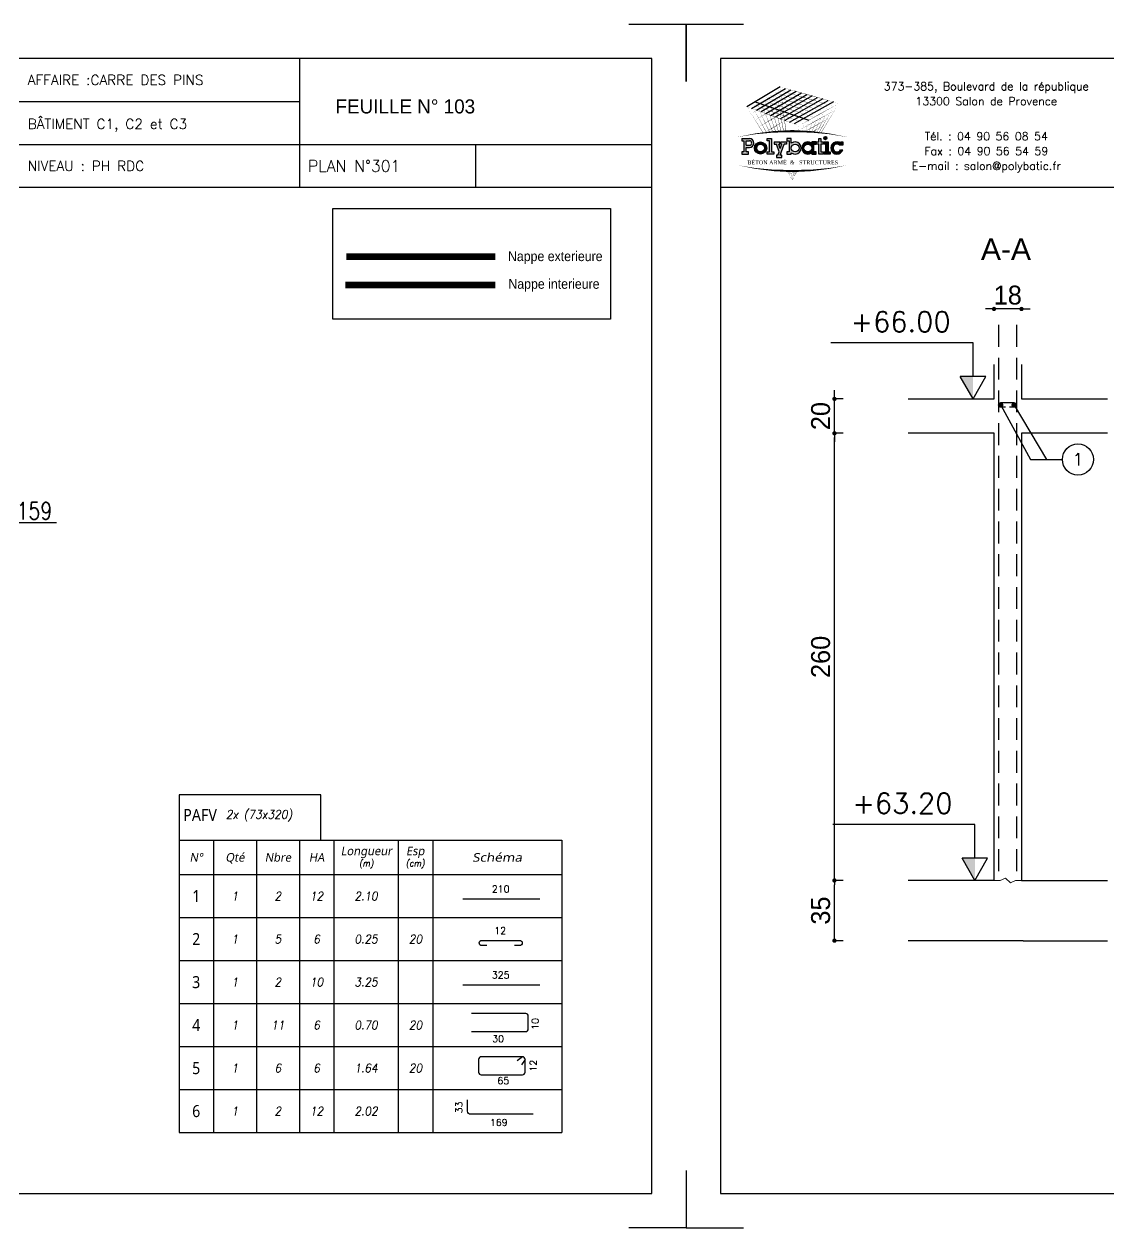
# Model space of a CAD drawing. Header units: metres. Extents: x -5618 to 118954, y -306 to 4637.
# Drawn here: x 105461 to 106091, y 894 to 1594 of the extents above; entities that cross this region are included whole.
import ezdxf
from ezdxf.enums import TextEntityAlignment as Align

# ---------------------------------------------------------------- set-up
doc = ezdxf.new("R2010")
doc.units = ezdxf.units.M
doc.linetypes.add('CACHE', pattern=[9.525, 6.35, -3.175])
doc.linetypes.add('CACHEX2', pattern=[19.05, 12.7, -6.35])
for name, color, linetype in [('COTATION', 1, 'Continuous'), ('GO-CARTOUCHE', 7, 'Continuous'), ('GO-FER-HA', 140, 'Continuous'), ('GO-TEXTE', 9, 'Continuous'), ('GO-TEXTE-FER', 3, 'Continuous'), ('K_ENT_M_Building_V.76', 7, 'Continuous'), ('STR_COTATION', 1, 'Continuous'), ('STR_TS', 22, 'Continuous'), ('STR_VOI-POT', 6, 'Continuous')]:
    doc.layers.add(name, color=color, linetype=linetype)
doc.layers.add('Kofragna_forma', color=7, linetype='Continuous', lineweight=70)
doc.styles.add('GrDimensions', font='simplex.shx')
doc.styles.add('POLYBATIC', font='TIMES.TTF')
doc.styles.add('schéma', font='simplex.shx')
doc.styles.add('Tableau', font='romans.shx', dxfattribs={"width": 0.9, "oblique": 10})
doc.styles.add('Tableau2', font='trebuc.TTF', dxfattribs={"width": 0.9, "oblique": 10})
doc.styles.add('TEXTE', font='romans.shx')
doc.styles.add('TEXTE TS', font='romans.shx', dxfattribs={"width": 0.7, "oblique": 15})
doc.styles.add('TEXTEBA', font='ARIAL.TTF')
doc.dimstyles.new('COUPE-20', dxfattribs={"dimscale": 0.5, "dimtxt": 22, "dimasz": 5, "dimexe": 0.05, "dimexo": 0, "dimgap": 5, "dimtad": 1, "dimdec": 0, "dimdsep": 46, "dimtxsty": 'Standard', "dimblk1": 'DOT', "dimblk2": 'DOT', "dimsah": 1, "dimcen": 0, "dimdle": 150, "dimclrd": 1, "dimclre": 1, "dimclrt": 7, "dimadec": 0, "dimazin": 0, "dimtfac": 1, "dimtdec": 0, "dimtix": 1, "dimtmove": 2, "dimatfit": 3, "dimldrblk": 'DOT', "dimfxl": 0, "dimtvp": 1, "dimtolj": 1, "dimtzin": 0, "dimarcsym": 0})

# ---------------------------------------------------------------- blocks, each defined once
blk = doc.blocks.new('ime')
at = {"layer": 'COTATION', "const_width": 2.5}
blk.add_lwpolyline([(1.25, 0, -1), (-1.25, 0, -1)], format="xyb", close=True, dxfattribs=at)
at = {"layer": 'COTATION'}
blk.add_lwpolyline([(41.09, 0), (0, 0)], dxfattribs=at)
at = {"layer": 'COTATION', "color": 7, "style": 'TEXTE TS', "width": 0.8}
blk.add_attdef('NAME', (9.08, 2), '', height=10, dxfattribs=at)
blk = doc.blocks.new('1cr90')
at = {"layer": 'GO-TEXTE-FER'}
for p, q in [((0, 0), (0, -1)), ((0, 0), (8.9, 0)), ((0.8, 0), (0.8, -1)), ((1.8, 0), (1.8, -1)), ((2.8, 0), (2.8, -1)), ((3.6, 0), (3.6, -1)), ((5.1, 0), (5.1, -1)), ((5.9, 0), (5.9, -1)), ((8.9, 0), (8.9, -1)), ((0, -1), (8.9, -1))]:
    blk.add_line(p, q, dxfattribs=at)
at = {"layer": 'GO-TEXTE-FER', "color": 1}
blk.add_lwpolyline([(8.24, -0.575), (6.78, -0.575, -0.414214), (6.71, -0.505), (6.71, -0.238)], format="xyb", dxfattribs=at)
at = {"layer": 'GO-TEXTE-FER', "color": 1, "style": 'Tableau'}
blk.add_attdef('Crosse gauche', text='', height=0.16, rotation=90, dxfattribs=at).set_placement((6.509, -0.416), align=Align.MIDDLE_CENTER)
at = {"layer": 'GO-TEXTE-FER', "style": 'Tableau2', "width": 0.9}
blk.add_attdef('NUMERO', text='', height=0.28, dxfattribs=at).set_placement((0.4, -0.5), align=Align.MIDDLE_CENTER)
at = {"layer": 'GO-TEXTE-FER', "style": 'Tableau', "oblique": 10, "width": 0.9}
for tag, p in [('QUANTITE', (1.3, -0.5)), ('NOMBRE', (2.3, -0.5)), ('NUANCE', (3.2, -0.5)), ('LONGUEUR', (4.35, -0.5)), ('ESPACEMENTS', (5.5, -0.5))]:
    blk.add_attdef(tag, text='', height=0.2, dxfattribs=at).set_placement(p, align=Align.MIDDLE_CENTER)
at = {"layer": 'GO-TEXTE-FER', "color": 1, "style": 'Tableau'}
blk.add_attdef('LONGUEUR', text='', height=0.16, dxfattribs=at).set_placement((7.437, -0.765), align=Align.MIDDLE_CENTER)
blk = doc.blocks.new('Barre libre')
at = {"layer": 'GO-TEXTE-FER'}
for p, q in [((0, 0), (0, -1)), ((0, 0), (8.9, 0)), ((0.8, 0), (0.8, -1)), ((1.8, 0), (1.8, -1)), ((2.8, 0), (2.8, -1)), ((3.6, 0), (3.6, -1)), ((5.1, 0), (5.1, -1)), ((5.9, 0), (5.9, -1)), ((8.9, 0), (8.9, -1)), ((0, -1), (8.9, -1))]:
    blk.add_line(p, q, dxfattribs=at)
at = {"layer": 'GO-TEXTE-FER', "color": 1}
blk.add_line((6.603, -0.563), (8.394, -0.563), dxfattribs=at)
at = {"layer": 'GO-TEXTE-FER', "color": 1, "style": 'Tableau'}
blk.add_attdef('Longueur', text='', height=0.16, dxfattribs=at).set_placement((7.481, -0.336), align=Align.MIDDLE_CENTER)
at = {"layer": 'GO-TEXTE-FER', "style": 'Tableau2', "width": 0.9}
blk.add_attdef('NUMERO', text='', height=0.28, dxfattribs=at).set_placement((0.4, -0.5), align=Align.MIDDLE_CENTER)
at = {"layer": 'GO-TEXTE-FER', "style": 'Tableau', "oblique": 10, "width": 0.9}
for tag, p in [('QUANTITE', (1.3, -0.5)), ('NOMBRE', (2.3, -0.5)), ('NUANCE', (3.2, -0.5)), ('LONGUEUR', (4.35, -0.5)), ('ESPACEMENTS', (5.5, -0.5))]:
    blk.add_attdef(tag, text='', height=0.2, dxfattribs=at).set_placement(p, align=Align.MIDDLE_CENTER)
blk = doc.blocks.new('U')
at = {"layer": 'GO-TEXTE-FER'}
for p, q in [((0, 0), (0, -1)), ((0, 0), (8.9, 0)), ((0.8, 0), (0.8, -1)), ((1.8, 0), (1.8, -1)), ((2.8, 0), (2.8, -1)), ((3.6, 0), (3.6, -1)), ((5.1, 0), (5.1, -1)), ((5.9, 0), (5.9, -1)), ((8.9, 0), (8.9, -1)), ((0, -1), (8.9, -1))]:
    blk.add_line(p, q, dxfattribs=at)
at = {"layer": 'GO-TEXTE-FER', "color": 1}
blk.add_lwpolyline([(6.803, -0.65), (8.063, -0.65, 0.414214), (8.123, -0.59), (8.123, -0.29, 0.414214), (8.063, -0.23), (6.803, -0.23)], format="xyb", dxfattribs=at)
at = {"layer": 'GO-TEXTE-FER', "color": 1, "style": 'Tableau'}
blk.add_attdef('Largeur', text='', height=0.16, rotation=90, dxfattribs=at).set_placement((8.284, -0.472), align=Align.MIDDLE_CENTER)
at = {"layer": 'GO-TEXTE-FER', "style": 'Tableau2', "width": 0.9}
blk.add_attdef('NUMERO', text='', height=0.28, dxfattribs=at).set_placement((0.4, -0.5), align=Align.MIDDLE_CENTER)
at = {"layer": 'GO-TEXTE-FER', "style": 'Tableau', "oblique": 10, "width": 0.9}
for tag, p in [('QUANTITE', (1.3, -0.5)), ('NOMBRE', (2.3, -0.5)), ('NUANCE', (3.2, -0.5)), ('LONGUEUR', (4.35, -0.5)), ('ESPACEMENTS', (5.5, -0.5))]:
    blk.add_attdef(tag, text='', height=0.2, dxfattribs=at).set_placement(p, align=Align.MIDDLE_CENTER)
at = {"layer": 'GO-TEXTE-FER', "color": 1, "style": 'Tableau'}
blk.add_attdef('Longueur', text='', height=0.16, dxfattribs=at).set_placement((7.422, -0.819), align=Align.MIDDLE_CENTER)
blk = doc.blocks.new('Désignation')
at = {"layer": 'GO-TEXTE-FER'}
for p, q in [((0, 0.8), (8.9, 0.8)), ((0, 0.8), (0, 0)), ((0.8, 0.8), (0.8, 0)), ((1.8, 0.8), (1.8, 0)), ((2.8, 0.8), (2.8, 0)), ((3.6, 0.8), (3.6, 0)), ((5.1, 0.8), (5.1, 0)), ((5.9, 0.8), (5.9, 0)), ((8.9, 0.8), (8.9, 0)), ((0, 0), (8.9, 0))]:
    blk.add_line(p, q, dxfattribs=at)
at = {"layer": 'GO-TEXTE-FER', "style": 'Tableau2', "oblique": 10}
for s, p in [('Longueur', (4.356, 0.55)), ('Esp', (5.494, 0.55)), ('N°', (0.4, 0.4)), ('Qté', (1.3, 0.4)), ('Nbre', (2.3, 0.4)), ('HA', (3.2, 0.4))]:
    blk.add_text(s, height=0.2, dxfattribs=at).set_placement(p, align=Align.MIDDLE_CENTER)
at = {"layer": 'GO-TEXTE-FER', "color": 7, "style": 'Tableau', "oblique": 10, "width": 0.9}
for s, p in [('(m)', (4.356, 0.265)), ('(cm)', (5.494, 0.265))]:
    blk.add_text(s, height=0.15, dxfattribs=at).set_placement(p, align=Align.MIDDLE_CENTER)
at = {"layer": 'GO-TEXTE-FER', "style": 'Tableau2', "oblique": 10, "width": 1.2}
blk.add_text('Schéma', height=0.2, dxfattribs=at).set_placement((7.4, 0.4), align=Align.MIDDLE_CENTER)
blk = doc.blocks.new('Cadre')
at = {"layer": 'GO-TEXTE-FER'}
for p, q in [((0, 0), (0, -1)), ((0, 0), (8.9, 0)), ((0.8, 0), (0.8, -1)), ((1.8, 0), (1.8, -1)), ((2.8, 0), (2.8, -1)), ((3.6, 0), (3.6, -1)), ((5.1, 0), (5.1, -1)), ((5.9, 0), (5.9, -1)), ((8.9, 0), (8.9, -1)), ((0, -1), (8.9, -1))]:
    blk.add_line(p, q, dxfattribs=at)
at = {"layer": 'GO-TEXTE-FER', "color": 1}
for p, q in [((7.987, -0.237), (7.868, -0.328)), ((8.047, -0.297), (7.965, -0.422))]:
    blk.add_line(p, q, dxfattribs=at)
blk.add_lwpolyline([(6.967, -0.297), (6.967, -0.597, 0.414214), (7.027, -0.657), (7.987, -0.657, 0.414214), (8.047, -0.597), (8.047, -0.297, 0.414214), (7.987, -0.237), (7.027, -0.237, 0.414214)], format="xyb", close=True, dxfattribs=at)
at = {"layer": 'GO-TEXTE-FER', "color": 1, "style": 'Tableau'}
blk.add_attdef('Largeur', text='', height=0.16, rotation=90, dxfattribs=at).set_placement((8.237, -0.445), align=Align.MIDDLE_CENTER)
at = {"layer": 'GO-TEXTE-FER', "style": 'Tableau2', "width": 0.9}
blk.add_attdef('NUMERO', text='', height=0.28, dxfattribs=at).set_placement((0.4, -0.5), align=Align.MIDDLE_CENTER)
at = {"layer": 'GO-TEXTE-FER', "style": 'Tableau', "oblique": 10, "width": 0.9}
for tag, p in [('QUANTITE', (1.3, -0.5)), ('NOMBRE', (2.3, -0.5)), ('NUANCE', (3.2, -0.5)), ('LONGUEUR', (4.35, -0.5)), ('ESPACEMENTS', (5.5, -0.5))]:
    blk.add_attdef(tag, text='', height=0.2, dxfattribs=at).set_placement(p, align=Align.MIDDLE_CENTER)
at = {"layer": 'GO-TEXTE-FER', "color": 1, "style": 'Tableau'}
blk.add_attdef('Longueur', text='', height=0.16, dxfattribs=at).set_placement((7.542, -0.794), align=Align.MIDDLE_CENTER)
blk = doc.blocks.new('Epingle')
at = {"layer": 'GO-TEXTE-FER'}
for p, q in [((0, 0), (0, -1)), ((0, 0), (8.9, 0)), ((0.8, 0), (0.8, -1)), ((1.8, 0), (1.8, -1)), ((2.8, 0), (2.8, -1)), ((3.6, 0), (3.6, -1)), ((5.1, 0), (5.1, -1)), ((5.9, 0), (5.9, -1)), ((8.9, 0), (8.9, -1)), ((0, -1), (8.9, -1))]:
    blk.add_line(p, q, dxfattribs=at)
at = {"layer": 'GO-TEXTE-FER', "color": 1}
blk.add_lwpolyline([(7.162, -0.65), (7.042, -0.65, -1), (7.042, -0.53), (7.922, -0.53, -1), (7.922, -0.65), (7.802, -0.65)], format="xyb", dxfattribs=at)
at = {"layer": 'GO-TEXTE-FER', "color": 1, "style": 'Tableau'}
blk.add_attdef('Longueur', text='', height=0.16, dxfattribs=at).set_placement((7.469, -0.303), align=Align.MIDDLE_CENTER)
at = {"layer": 'GO-TEXTE-FER', "style": 'Tableau2', "width": 0.9}
blk.add_attdef('NUMERO', text='', height=0.28, dxfattribs=at).set_placement((0.4, -0.5), align=Align.MIDDLE_CENTER)
at = {"layer": 'GO-TEXTE-FER', "style": 'Tableau', "oblique": 10, "width": 0.9}
for tag, p in [('QUANTITE', (1.3, -0.5)), ('NOMBRE', (2.3, -0.5)), ('NUANCE', (3.2, -0.5)), ('LONGUEUR', (4.35, -0.5)), ('ESPACEMENTS', (5.5, -0.5))]:
    blk.add_attdef(tag, text='', height=0.2, dxfattribs=at).set_placement(p, align=Align.MIDDLE_CENTER)
blk = doc.blocks.new('A$C492E529B')
h = blk.add_hatch(color=256)
h.paths.add_polyline_path([(-1.983, 0.1), (-2.083, 0.1), (-2.083, 0.3), (-1.933, 0.3, 1), (-1.933, 0.7), (-2.283, 0.7), (-2.283, 0.6), (-2.183, 0.6), (-2.183, 0.1), (-2.283, 0.1), (-2.283, 0), (-1.983, 0)])
h.paths.add_polyline_path([(-2.083, 0.4), (-2.083, 0.6), (-1.933, 0.6, -1), (-1.933, 0.4)], flags=16)
h = blk.add_hatch(color=256)
h.paths.add_polyline_path([(-1.158, 0.275, 1), (-1.708, 0.275, 1)])
h.paths.add_polyline_path([(-1.608, 0.275, -1), (-1.258, 0.275, -1)], flags=16)
for color, points in [(256, [(-0.938, 0.7), (-1.138, 0.7), (-1.138, 0.6), (-1.038, 0.6), (-1.038, 0.1), (-1.138, 0.1), (-1.138, 0), (-0.838, 0), (-0.838, 0.1), (-0.938, 0.1)]), (256, [(-0.367, 0.45), (-0.268, 0.45), (-0.268, 0.55), (-0.523, 0.55), (-0.523, 0.45), (-0.473, 0.45), (-0.543, 0.253), (-0.612, 0.45), (-0.562, 0.45), (-0.562, 0.55), (-0.818, 0.55), (-0.818, 0.45), (-0.718, 0.45), (-0.595, 0.101), (-0.648, -0.05), (-0.718, -0.05), (-0.718, -0.15), (-0.468, -0.15), (-0.468, -0.05), (-0.543, -0.05)]), (256, [(1.393, 0.55), (1.292, 0.55), (1.292, 0.7), (1.193, 0.7), (1.193, 0.55), (1.093, 0.55), (1.093, 0.45), (1.193, 0.45), (1.193, 0), (1.393, 0), (1.393, 0.1), (1.292, 0.1), (1.292, 0.45), (1.393, 0.45)]), (140, [(1.413, 0.725, 1), (1.563, 0.725, 1)]), (256, [(1.613, 0.55), (1.413, 0.55), (1.413, 0.45), (1.513, 0.45), (1.513, 0.1), (1.413, 0.1), (1.413, 0), (1.712, 0), (1.712, 0.1), (1.613, 0.1)]), (256, [(2.13, 0.4), (2.283, 0.4), (2.283, 0.55), (2.183, 0.55), (2.183, 0.487, 3.359496), (2.272, 0.2), (2.166, 0.2, -3.125802)])]:
    blk.add_hatch(color=color).paths.add_polyline_path(points)
h = blk.add_hatch(color=256)
h.paths.add_polyline_path([(-0.047, 0.487), (-0.047, 0.7), (-0.248, 0.7), (-0.248, 0.6), (-0.147, 0.6), (-0.147, 0.1), (-0.248, 0.1), (-0.248, 0), (-0.047, 0), (-0.047, 0.063, 2.12132)])
h.paths.add_polyline_path([(-0.047, 0.275, -1), (0.303, 0.275, -1)], flags=16)
h = blk.add_hatch(color=256)
h.paths.add_polyline_path([(1.073, 0.1), (0.973, 0.1), (0.973, 0.45), (1.073, 0.45), (1.073, 0.55), (0.873, 0.55), (0.873, 0.487, 2.12132), (0.873, 0.063), (0.873, 0), (1.073, 0)])
h.paths.add_polyline_path([(0.523, 0.275, -1), (0.873, 0.275, -1)], flags=16)
for p, q in [((0.873, 0.55), (0.873, 0.487)), ((1.073, 0.55), (0.873, 0.55)), ((1.073, 0.45), (1.073, 0.55)), ((-0.595, 0.101), (-0.718, 0.45)), ((-0.648, -0.05), (-0.595, 0.101)), ((-0.543, 0.253), (-0.612, 0.45)), ((-0.543, -0.05), (-0.367, 0.45)), ((-0.543, 0.253), (-0.473, 0.45)), ((0.873, 0.063), (0.873, 0)), ((0.973, 0.1), (0.973, 0.45)), ((0.973, 0.45), (1.073, 0.45)), ((1.073, 0.1), (0.973, 0.1)), ((1.073, 0), (1.073, 0.1)), ((2.166, 0.2), (2.272, 0.2)), ((0.873, 0), (1.073, 0))]:
    blk.add_line(p, q)
for points in [[(-2.283, 0.7), (-1.933, 0.7)], [(-2.283, 0.7), (-2.283, 0.6), (-2.183, 0.6), (-2.183, 0.1), (-2.283, 0.1), (-2.283, 0), (-1.983, 0), (-1.983, 0.1), (-2.083, 0.1), (-2.083, 0.3), (-1.933, 0.3)], [(-2.083, 0.4), (-2.083, 0.6), (-1.933, 0.6)], [(-1.138, 0.7), (-0.938, 0.7), (-0.938, 0.1), (-0.838, 0.1), (-0.838, 0), (-1.138, 0), (-1.138, 0.1), (-1.038, 0.1), (-1.038, 0.6), (-1.138, 0.6), (-1.138, 0.7)], [(-0.818, 0.55), (-0.562, 0.55)], [(-0.818, 0.55), (-0.818, 0.45), (-0.718, 0.45)], [(-0.612, 0.45), (-0.562, 0.45), (-0.562, 0.55)], [(-0.523, 0.55), (-0.268, 0.55), (-0.268, 0.45), (-0.367, 0.45)], [(-0.473, 0.45), (-0.523, 0.45), (-0.523, 0.55)], [(-0.248, 0.7), (-0.248, 0.6), (-0.147, 0.6), (-0.147, 0.1), (-0.248, 0.1), (-0.248, 0), (-0.047, 0), (-0.047, 0.063)], [(-0.047, 0.487), (-0.047, 0.7), (-0.248, 0.7)], [(1.093, 0.55), (1.193, 0.55), (1.193, 0.7), (1.292, 0.7), (1.292, 0.55), (1.393, 0.55), (1.393, 0.45), (1.292, 0.45), (1.292, 0.1), (1.393, 0.1), (1.393, 0), (1.193, 0), (1.193, 0.45), (1.093, 0.45)], [(1.093, 0.45), (1.093, 0.55)], [(1.413, 0.45), (1.413, 0.55), (1.613, 0.55), (1.613, 0.1), (1.712, 0.1), (1.712, 0), (1.413, 0), (1.413, 0.1), (1.513, 0.1), (1.513, 0.45), (1.413, 0.45)], [(2.183, 0.487), (2.183, 0.55), (2.283, 0.55), (2.283, 0.4), (2.13, 0.4)], [(-2.083, 0.4), (-1.933, 0.4)], [(-0.648, -0.05), (-0.718, -0.05), (-0.718, -0.15), (-0.468, -0.15), (-0.468, -0.05), (-0.543, -0.05)]]:
    blk.add_lwpolyline(points)
for centre, radius in [((-1.433, 0.275), 0.275), ((-1.433, 0.275), 0.175), ((0.128, 0.275), 0.175), ((0.698, 0.275), 0.175)]:
    blk.add_circle(centre, radius)
at = {"color": 140}
blk.add_circle((1.488, 0.725), 0.075, dxfattribs=at)
for centre, radius, start, end in [((-1.933, 0.5), 0.2, 270, 90), ((-1.933, 0.5), 0.1, 270, 90), ((0.128, 0.275), 0.275, 230.4788, 129.5212), ((0.698, 0.275), 0.275, 50.4788, 309.5212), ((2.008, 0.275), 0.275, 50.4788, 344.1734), ((2.008, 0.275), 0.175, 45.5847, 334.6231)]:
    blk.add_arc(centre, radius, start, end)
blk = doc.blocks.new('POLYBATIC')
at = {"color": 140}
for p, q in [((-0.43, 3.281), (-1.602, 2.578)), ((-1.435, 2.518), (-0.241, 3.228)), ((-1.268, 2.457), (-0.053, 3.175)), ((0.135, 3.121), (-1.101, 2.397)), ((-0.934, 2.337), (0.323, 3.068)), ((-0.767, 2.276), (0.511, 3.015)), ((-1.309, 2.754), (0.586, 2.109)), ((0.7, 2.962), (-0.6, 2.216)), ((-0.433, 2.156), (0.888, 2.908)), ((1.076, 2.855), (-0.266, 2.095)), ((-0.099, 2.035), (1.264, 2.802)), ((1.452, 2.749), (0.067, 1.974))]:
    blk.add_line(p, q, dxfattribs=at)
for points in [[(-1.016, 2.93, 0.0156, 0, 0), (-0.43, 3.281, 0, 0, 0)], [(-0.391, 2.983, 0, 0.0156, 0), (-0.923, 2.663, 0, 0, 0)], [(0.122, 2.71, 0.0156, 0, 0), (-0.869, 3.018, 0, 0, 0)], [(-0.491, 1.706, 0.0136, 0, 0), (-0.869, 3.018, 0, 0, 0)], [(-0.838, 2.873, 0.0156, 0, 0), (-0.241, 3.228, 0, 0, 0)], [(0.283, 2.803, 0.0156, 0, 0), (-0.723, 3.105, 0, 0, 0)], [(-0.398, 1.71, 0.014, 0, 0), (-0.723, 3.105, 0, 0, 0)], [(-0.661, 2.816, 0.0156, 0, 0), (-0.053, 3.175, 0, 0, 0)], [(0.444, 2.896, 0.0156, 0, 0), (-0.576, 3.193, 0, 0, 0)], [(-0.309, 1.714, 0.0145, 0, 0), (-0.576, 3.193, 0, 0, 0)], [(-0.483, 2.759, 0.0156, 0, 0), (0.135, 3.121, 0, 0, 0)], [(0.605, 2.988, 0.0156, 0, 0), (-0.43, 3.281, 0, 0, 0)], [(-0.225, 1.716, 0.0149, 0, 0), (-0.43, 3.281, 0, 0, 0)], [(-0.305, 2.702, 0.0156, 0, 0), (0.323, 3.068, 0, 0, 0)], [(-0.128, 2.646, 0.0156, 0, 0), (0.511, 3.015, 0, 0, 0)], [(1.641, 2.695, 0, 0.0156, 0), (0.605, 2.988, 0, 0, 0)], [(-1.602, 2.578, 0, 0.0156, 0), (-1.016, 2.93, 0, 0, 0)], [(-0.684, 2.246, 0.0156, 0, 0), (-1.602, 2.578, 0, 0, 0)], [(-1.031, 1.66, 0.0111, 0, 0), (-1.602, 2.578, 0, 0, 0)], [(-1.456, 2.344, 0, 0.0156, 0), (-0.923, 2.663, 0, 0, 0)], [(-0.522, 2.339, 0.0156, 0, 0), (-1.455, 2.666, 0, 0, 0)], [(-0.913, 1.673, 0.0116, 0, 0), (-1.455, 2.666, 0, 0, 0)], [(-1.435, 2.518, 0, 0.0156, 0), (-0.838, 2.873, 0, 0, 0)], [(-0.361, 2.432, 0.0156, 0, 0), (-1.309, 2.754, 0, 0, 0)], [(-0.8, 1.684, 0.0121, 0, 0), (-1.309, 2.754, 0, 0, 0)], [(-1.268, 2.457, 0, 0.0156, 0), (-0.661, 2.816, 0, 0, 0)], [(-0.2, 2.524, 0.0156, 0, 0), (-1.162, 2.842, 0, 0, 0)], [(-0.692, 1.693, 0.0126, 0, 0), (-1.162, 2.842, 0, 0, 0)], [(-1.101, 2.397, 0, 0.0156, 0), (-0.483, 2.759, 0, 0, 0)], [(-0.039, 2.617, 0.0156, 0, 0), (-1.016, 2.93, 0, 0, 0)], [(-0.589, 1.7, 0.0131, 0, 0), (-1.016, 2.93, 0, 0, 0)], [(-0.934, 2.337, 0, 0.0156, 0), (-0.305, 2.702, 0, 0, 0)], [(-0.352, 2.685, 0, 0.0156, 0), (-0.831, 2.397, 0, 0, 0)], [(-0.767, 2.276, 0, 0.0156, 0), (-0.128, 2.646, 0, 0, 0)], [(-0.6, 2.216, 0, 0.0156, 0), (0.05, 2.589, 0, 0, 0)], [(0.937, 2.305, 0, 0.0156, 0), (-0.039, 2.617, 0, 0, 0)], [(0.05, 2.589, 0.0156, 0, 0), (0.7, 2.962, 0, 0, 0)], [(1.113, 2.402, 0, 0.0156, 0), (0.122, 2.71, 0, 0, 0)], [(0.227, 2.532, 0.0156, 0, 0), (0.888, 2.908, 0, 0, 0)], [(1.289, 2.5, 0, 0.0156, 0), (0.283, 2.803, 0, 0, 0)], [(0.405, 2.475, 0.0156, 0, 0), (1.076, 2.855, 0, 0, 0)], [(1.465, 2.598, 0, 0.0156, 0), (0.444, 2.896, 0, 0, 0)], [(0.582, 2.418, 0.0156, 0, 0), (1.264, 2.802, 0, 0, 0)], [(0.76, 2.362, 0.0156, 0, 0), (1.452, 2.749, 0, 0, 0)], [(0.937, 2.305, 0.0156, 0, 0), (1.641, 2.695, 0, 0, 0)], [(0.942, 1.67, 0.0112, 0, 0), (1.465, 2.598, 0, 0, 0)], [(1.012, 1.663, 0.012, 0, 0), (1.641, 2.695, 0, 0, 0)], [(-1.31, 2.109, 0, 0.0156, 0), (-0.831, 2.397, 0, 0, 0)], [(-1.165, 1.875, 0, 0.0156, 0), (-0.739, 2.131, 0, 0, 0)], [(-0.312, 2.386, 0, 0.0156, 0), (-0.739, 2.131, 0, 0, 0)], [(0.234, 1.914, 0, 0.0156, 0), (-0.684, 2.246, 0, 0, 0)], [(0.41, 2.012, 0, 0.0156, 0), (-0.522, 2.339, 0, 0, 0)], [(-0.433, 2.156, 0, 0.0156, 0), (0.227, 2.532, 0, 0, 0)], [(0.586, 2.109, 0, 0.0156, 0), (-0.361, 2.432, 0, 0, 0)], [(-0.266, 2.095, 0, 0.0156, 0), (0.405, 2.475, 0, 0, 0)], [(0.762, 2.207, 0, 0.0156, 0), (-0.2, 2.524, 0, 0, 0)], [(-0.099, 2.035, 0, 0.0156, 0), (0.582, 2.418, 0, 0, 0)], [(0.067, 1.974, 0, 0.0156, 0), (0.76, 2.362, 0, 0, 0)], [(0.234, 1.914, 0, 0.0156, 0), (0.937, 2.305, 0, 0, 0)], [(0.587, 1.7, 0.00718, 0, 0), (0.762, 2.207, 0, 0, 0)], [(0.689, 1.693, 0.0083, 0, 0), (0.937, 2.305, 0, 0, 0)], [(0.765, 1.884, 0.0156, 0, 0), (1.342, 2.205, 0, 0, 0)], [(0.781, 1.685, 0.00933, 0, 0), (1.113, 2.402, 0, 0, 0)], [(0.852, 2.095, 0.0156, 0, 0), (1.491, 2.45, 0, 0, 0)], [(0.865, 1.678, 0.0103, 0, 0), (1.289, 2.5, 0, 0, 0)], [(-1.953, 1.508, 0, 0.0781, -0.053843), (0, 1.719, 0, 0, 0)], [(-1.019, 1.641, 0, 0.0156, 0), (-0.646, 1.864, 0, 0, 0)], [(-0.273, 2.088, 0, 0.0156, 0), (-0.646, 1.864, 0, 0, 0)], [(-0.234, 1.79, 0, 0.00638, 0), (-0.365, 1.711, 0, 0.00638, 0)], [(1.953, 1.508, 0, 0.0781, 0.053843), (0, 1.719, 0, 0, 0)], [(0.213, 1.74, 0, 0.0156, 0), (0.852, 2.095, 0, 0, 0)], [(0.21, 1.716, 0.00323, 0, 0), (0.234, 1.914, 0, 0, 0)], [(0.349, 1.712, 0.00465, 0, 0), (0.41, 2.012, 0, 0, 0)], [(0.447, 1.708, 0.00693, 0.0156, 0), (0.767, 1.886, 0, 0, 0)], [(0.474, 1.706, 0.00597, 0, 0), (0.586, 2.109, 0, 0, 0)], [(0.68, 1.675, 0.0156, 0, 0), (1.193, 1.96, 0, 0, 0)], [(0.96, 1.668, 0.00293, 0, 0), (1.044, 1.715, 0, 0, 0)], [(-1.953, 0.523, 0, 0.0781, 0.053843), (0, 0.312, 0, 0, 0)], [(1.953, 0.523, 0, 0.0781, -0.053843), (0, 0.312, 0, 0, 0)], [(0, 0, 0, 0.00381, 0), (-0.195, 0.315, 0, 0.00381, 0)], [(0, 0, 0, 0.00368, 0), (-0.171, 0.314, 0, 0.00368, 0)], [(0, 0, 0, 0.00356, 0), (-0.149, 0.314, 0, 0.00356, 0)], [(0, 0, 0, 0.00345, 0), (-0.128, 0.313, 0, 0.00345, 0)], [(0, 0, 0, 0.00334, 0), (-0.109, 0.313, 0, 0.00334, 0)], [(0, 0, 0, 0.00324, 0), (-0.09, 0.313, 0, 0.00324, 0)], [(0, 0, 0, 0.00315, 0), (-0.073, 0.313, 0, 0.00315, 0)], [(0, 0, 0, 0.00306, 0), (-0.056, 0.313, 0, 0.00306, 0)], [(0, 0, 0, 0.00306, 0), (-0.056, 0.313, 0, 0.00306, 0)], [(0, 0, 0, 0.00298, 0), (-0.041, 0.313, 0, 0.00298, 0)], [(0, 0, 0, 0.0051, 0), (0.038, 0.313, 0, 0.0051, 0)], [(0, 0, 0, 0.00425, 0), (0.127, 0.313, 0, 0.00425, 0)], [(0, 0, 0, 0.00408, 0), (0.145, 0.314, 0, 0.00408, 0)], [(0, 0, 0, 0.00392, 0), (0.162, 0.314, 0, 0.00392, 0)], [(0, 0, 0, 0.00378, 0), (0.177, 0.314, 0, 0.00378, 0)], [(0, 0, 0, 0.00365, 0), (0.191, 0.315, 0, 0.00365, 0)], [(0, 0, 0, 0.00486, 0), (0.064, 0.313, 0, 0.00486, 0)], [(0, 0, 0, 0.00464, 0), (0.087, 0.313, 0, 0.00464, 0)], [(0, 0, 0, 0.00443, 0), (0.108, 0.313, 0, 0.00443, 0)]]:
    blk.add_lwpolyline(points, format="xyseb", dxfattribs=at)
at = {"color": 5, "xscale": 0.78125, "yscale": 0.78125, "zscale": 0.78125}
blk.add_blockref('A$C492E529B', (0, 0.91), dxfattribs=at)
at = {"lineweight": 60, "style": 'POLYBATIC'}
for s, p in [('BÉTON ARMÉ', (-1.587, 0.547)), ('STRUCTURES', (0.24, 0.547))]:
    blk.add_text(s, height=0.1406, dxfattribs=at).set_placement(p)
at = {"color": 140, "style": 'POLYBATIC'}
blk.add_text('&', height=0.141, dxfattribs=at).set_placement((0, 0.547), align=Align.CENTER)
blk = doc.blocks.new('_DOT')
at = {"color": 0, "linetype": 'ByBlock'}
blk.add_line((-0.5, 0), (-1, 0), dxfattribs=at)
at = {"color": 0, "linetype": 'ByBlock', "const_width": 0.5}
blk.add_lwpolyline([(-0.25, 0, 1), (0.25, 0, 1)], format="xyb", close=True, dxfattribs=at)
blk = doc.blocks.new('*D1288')
at = {"layer": 'COTATION', "color": 1, "lineweight": -2, "ltscale": 4.5}
for p, q in [((105936.91, 1095.79), (105931.88, 1095.79)), ((105931.91, 1063.29), (105931.91, 1093.29)), ((105936.91, 1060.79), (105931.88, 1060.79))]:
    blk.add_line(p, q, dxfattribs=at)
at = {"layer": 'DEFPOINTS', "color": 0, "lineweight": -3, "ltscale": 4.5}
for p in [(105931.91, 1095.79), (105974.68, 1095.79), (105974.68, 1060.79)]:
    blk.add_point(p, dxfattribs=at)
at = {"layer": 'COTATION', "color": 1, "lineweight": -2, "ltscale": 4.5, "xscale": 2.5, "yscale": 2.5, "zscale": 2.5}
for p, rotation in [((105931.91, 1095.79), 90), ((105931.91, 1060.79), 270)]:
    blk.add_blockref('_DOT', p, dxfattribs=dict(at, rotation=rotation))
at = {"layer": 'COTATION', "color": 7, "lineweight": -3, "ltscale": 4.5, "insert": (105923.91, 1078.29), "char_height": 11, "attachment_point": 5, "rotation": 90}
blk.add_mtext('\\A1;35', dxfattribs=at)
blk = doc.blocks.new('*D1289')
at = {"layer": 'COTATION', "color": 1, "lineweight": -2, "ltscale": 4.5}
for p, q in [((105936.91, 1355.79), (105931.88, 1355.79)), ((105931.91, 1098.29), (105931.91, 1353.29)), ((105936.91, 1095.79), (105931.88, 1095.79))]:
    blk.add_line(p, q, dxfattribs=at)
at = {"layer": 'DEFPOINTS', "color": 0, "lineweight": -3, "ltscale": 4.5}
for p in [(105931.91, 1355.79), (105974.68, 1355.79), (105974.68, 1095.79)]:
    blk.add_point(p, dxfattribs=at)
at = {"layer": 'COTATION', "color": 1, "lineweight": -2, "ltscale": 4.5, "xscale": 2.5, "yscale": 2.5, "zscale": 2.5}
for p, rotation in [((105931.91, 1355.79), 90), ((105931.91, 1095.79), 270)]:
    blk.add_blockref('_DOT', p, dxfattribs=dict(at, rotation=rotation))
at = {"layer": 'COTATION', "color": 7, "lineweight": -3, "ltscale": 4.5, "insert": (105923.91, 1225.79), "char_height": 11, "attachment_point": 5, "rotation": 90}
blk.add_mtext('\\A1;260', dxfattribs=at)
blk = doc.blocks.new('*D1290')
at = {"layer": 'COTATION', "color": 1, "lineweight": -2, "ltscale": 4.5}
for p, q in [((105931.91, 1378.29), (105931.91, 1380.79)), ((105936.91, 1375.79), (105931.88, 1375.79)), ((105931.91, 1355.79), (105931.91, 1375.79)), ((105936.91, 1355.79), (105931.88, 1355.79)), ((105931.91, 1353.29), (105931.91, 1350.79))]:
    blk.add_line(p, q, dxfattribs=at)
at = {"layer": 'DEFPOINTS', "color": 0, "lineweight": -3, "ltscale": 4.5}
for p in [(105931.91, 1375.79), (105974.68, 1375.79), (105974.68, 1355.79)]:
    blk.add_point(p, dxfattribs=at)
at = {"layer": 'COTATION', "color": 1, "lineweight": -2, "ltscale": 4.5, "xscale": 2.5, "yscale": 2.5, "zscale": 2.5}
for p, rotation in [((105931.91, 1375.79), 270), ((105931.91, 1355.79), 90)]:
    blk.add_blockref('_DOT', p, dxfattribs=dict(at, rotation=rotation))
at = {"layer": 'COTATION', "color": 7, "lineweight": -3, "ltscale": 4.5, "insert": (105923.91, 1365.79), "char_height": 11, "attachment_point": 5, "rotation": 90}
blk.add_mtext('\\A1;20', dxfattribs=at)
blk = doc.blocks.new('*D1291')
at = {"layer": 'DEFPOINTS', "color": 0, "lineweight": -3, "ltscale": 4.5}
for p in [(106024.68, 1428.07), (106024.68, 1395.79, 187.69), (106040.68, 1395.79, 187.69)]:
    blk.add_point(p, dxfattribs=at)
at = {"layer": 'STR_COTATION', "color": 1, "lineweight": -2, "ltscale": 4.5}
for p, q in [((106022.18, 1428.07), (106019.68, 1428.07)), ((106024.68, 1428.08), (106024.68, 1428.09)), ((106040.68, 1428.07), (106024.68, 1428.07)), ((106040.68, 1428.08), (106040.68, 1428.09)), ((106043.18, 1428.07), (106045.68, 1428.07))]:
    blk.add_line(p, q, dxfattribs=at)
at = {"layer": 'STR_COTATION', "color": 1, "lineweight": -2, "ltscale": 4.5, "xscale": 2.5, "yscale": 2.5, "zscale": 2.5}
blk.add_blockref('_DOT', (106024.68, 1428.07), dxfattribs=at)
at = {"layer": 'STR_COTATION', "color": 1, "lineweight": -2, "ltscale": 4.5, "xscale": 2.5, "yscale": 2.5, "zscale": 2.5, "rotation": 180}
blk.add_blockref('_DOT', (106040.68, 1428.07), dxfattribs=at)
at = {"layer": 'STR_COTATION', "color": 7, "lineweight": -3, "ltscale": 4.5, "insert": (106032.68, 1436.07), "char_height": 11, "attachment_point": 5}
blk.add_mtext('\\A1;18', dxfattribs=at)

msp = doc.modelspace()

# ---------------------------------------------------------------- linework, layer by layer
for p, q in [((105620.82, 1573.74), (105620.82, 1498.77)), ((105457.85, 1548.71), (105620.82, 1548.71)), ((105457.85, 1523.72), (105620.82, 1523.72)), ((105620.82, 1523.74), (105825.67, 1523.74)), ((105723.15, 1523.74), (105723.15, 1498.77))]:
    msp.add_line(p, q)
at = {"color": 7, "linetype": 'Continuous', "lineweight": -3}
for p, q in [((106019.85, 1388.79, 187.69), (106005.1, 1388.79, 187.69)), ((106012.48, 1375.79, 187.69), (106005.1, 1388.79, 187.69)), ((106019.85, 1388.79, 187.69), (106005.1, 1388.79, 187.69)), ((106012.48, 1375.79, 187.69), (106005.1, 1388.79, 187.69)), ((106012.48, 1375.79, 187.69), (106019.85, 1388.79, 187.69)), ((106012.48, 1375.79, 187.69), (106019.85, 1388.79, 187.69)), ((106020.91, 1108.79, 187.69), (106006.16, 1108.79, 187.69)), ((106013.54, 1095.79, 187.69), (106006.16, 1108.79, 187.69)), ((106020.91, 1108.79, 187.69), (106006.16, 1108.79, 187.69)), ((106013.54, 1095.79, 187.69), (106006.16, 1108.79, 187.69)), ((106013.54, 1095.79, 187.69), (106020.91, 1108.79, 187.69)), ((106013.54, 1095.79, 187.69), (106020.91, 1108.79, 187.69))]:
    msp.add_line(p, q, dxfattribs=at)
for points in [[(105812.34, 1593.71), (105845.67, 1593.71), (105845.67, 1560.38)], [(105845.67, 1560.38), (105845.67, 1593.71), (105879, 1593.71)], [(105825.67, 1498.77), (104875.76, 1498.77)], [(106815.57, 1498.77), (105865.66, 1498.77)], [(105845.67, 927.11), (105845.67, 893.78), (105812.34, 893.78)], [(105845.67, 927.11), (105845.67, 893.78), (105879, 893.78)]]:
    msp.add_lwpolyline(points)
for points in [[(104875.76, 1573.71), (104875.76, 913.78), (105825.67, 913.78), (105825.67, 1573.71)], [(105865.66, 1573.71), (105865.66, 913.78), (106815.57, 913.78), (106815.57, 1573.71)]]:
    msp.add_lwpolyline(points, close=True)
at = {"lineweight": 18, "elevation": 187.69}
msp.add_lwpolyline([(106040.68, 1095.79), (106037.22, 1095.79), (106034.19, 1094.36), (106031.45, 1097.13), (106028.29, 1095.79), (106024.68, 1095.79)], dxfattribs=at)
at = {"color": 7, "linetype": 'Continuous', "lineweight": -3}
for points in [[(106005.1, 1388.79, 187.69), (106012.48, 1375.79, 187.69), (106012.48, 1388.76, 187.69)], [(106005.1, 1388.79, 187.69), (106012.48, 1375.79, 187.69), (106012.48, 1388.76, 187.69)], [(106006.16, 1108.79, 187.69), (106013.54, 1095.79, 187.69), (106013.54, 1108.75, 187.69)], [(106006.16, 1108.79, 187.69), (106013.54, 1095.79, 187.69), (106013.54, 1108.75, 187.69)]]:
    msp.add_solid(points, dxfattribs=at)
at = {"layer": 'GO-FER-HA', "elevation": 93.84}
for points in [[(106028.69, 1372.22), (106045.84, 1340.59), (106064.42, 1340.59)], [(106036.39, 1372.22), (106055.17, 1340.59), (106064.42, 1340.59)]]:
    msp.add_lwpolyline(points, dxfattribs=at)
at = {"layer": 'GO-FER-HA'}
msp.add_circle((106073.48, 1340.59, 93.84), 9.06, dxfattribs=at)
at = {"layer": 'GO-TEXTE-FER', "elevation": 93.84}
msp.add_lwpolyline([(105550.83, 1119.21), (105633.33, 1119.21), (105633.33, 1145.64), (105550.83, 1145.64)], close=True, dxfattribs=at)
at = {"layer": 'K_ENT_M_Building_V.76', "color": 30, "linetype": 'Continuous', "lineweight": -3}
for p, q in [((106005.98, 1408.29, 187.69), (105929.84, 1408.29, 187.69)), ((106005.98, 1408.29, 187.69), (105929.84, 1408.29, 187.69)), ((106012.48, 1408.29, 187.69), (106005.98, 1408.29, 187.69)), ((106012.48, 1408.29, 187.69), (106005.98, 1408.29, 187.69)), ((106012.48, 1388.79, 187.69), (106012.48, 1408.29, 187.69)), ((106012.48, 1388.79, 187.69), (106012.48, 1408.29, 187.69)), ((106007.04, 1128.29, 187.69), (105930.89, 1128.29, 187.69)), ((106007.04, 1128.29, 187.69), (105930.89, 1128.29, 187.69)), ((106013.54, 1128.29, 187.69), (106007.04, 1128.29, 187.69)), ((106013.54, 1128.29, 187.69), (106007.04, 1128.29, 187.69)), ((106013.54, 1108.79, 187.69), (106013.54, 1128.29, 187.69)), ((106013.54, 1108.79, 187.69), (106013.54, 1128.29, 187.69))]:
    msp.add_line(p, q, dxfattribs=at)
at = {"layer": 'Kofragna_forma', "color": 4, "lineweight": -3}
for p, q in [((106024.68, 1375.79, 187.69), (106024.68, 1395.79, 187.69)), ((106040.68, 1395.79, 187.69), (106040.68, 1375.79, 187.69)), ((105974.68, 1375.79, 187.69), (106024.68, 1375.79, 187.69)), ((106040.68, 1375.79, 281.53), (106090.68, 1375.79, 281.53)), ((106024.68, 1355.79, 187.69), (105974.68, 1355.79, 187.69)), ((106024.68, 1095.79, 187.69), (106024.68, 1355.79, 187.69)), ((106040.68, 1355.79, 187.69), (106040.68, 1095.79, 187.69)), ((106090.68, 1355.79, 281.53), (106040.68, 1355.79, 281.53)), ((106024.68, 1095.79, 187.69), (105974.68, 1095.79, 187.69)), ((106040.68, 1095.79, 187.69), (106090.68, 1095.79, 187.69)), ((106041.68, 1060.79, 187.69), (105974.68, 1060.79, 187.69)), ((106041.68, 1060.79, 187.69), (106090.68, 1060.79, 187.69))]:
    msp.add_line(p, q, dxfattribs=at)
at = {"layer": 'STR_TS', "color": 7}
msp.add_lwpolyline([(105640.24, 1486.45), (105801.78, 1486.45), (105801.78, 1422.16), (105640.24, 1422.16)], close=True, dxfattribs=at)
at = {"layer": 'STR_TS', "linetype": 'CACHE', "ltscale": 2, "const_width": 4}
msp.add_lwpolyline([(105734.66, 1458.45), (105648.1, 1458.45)], dxfattribs=at)
at = {"layer": 'STR_TS', "const_width": 4}
msp.add_lwpolyline([(105734.66, 1442), (105647.54, 1442)], dxfattribs=at)
at = {"layer": 'STR_VOI-POT', "color": 1, "linetype": 'CACHEX2', "elevation": 187.69}
for points in [[(106027.25, 1418.79), (106027.25, 1095.79)], [(106037.68, 1418.79), (106037.68, 1095.79)]]:
    msp.add_lwpolyline(points, dxfattribs=at)
at = {"layer": 'STR_VOI-POT', "const_width": 1.44, "elevation": 93.84}
for points in [[(106027.97, 1372.22, -1), (106029.41, 1372.22, -1)], [(106035.52, 1372.22, -1), (106036.96, 1372.22, -1)]]:
    msp.add_lwpolyline(points, format="xyb", close=True, dxfattribs=at)
at = {"layer": 'STR_VOI-POT', "elevation": 93.84}
msp.add_lwpolyline([(106031.3, 1370.92), (106028.69, 1370.92, -0.414214), (106027.38, 1372.22), (106027.38, 1372.31, -0.414214), (106028.69, 1373.62), (106036.24, 1373.62, -0.431995), (106037.55, 1372.22), (106037.55, 1372.22, -0.414214), (106036.24, 1370.92), (106033.63, 1370.92)], format="xyb", dxfattribs=at)

# ---------------------------------------------------------------- block references
at = {"xscale": 16.49835000000894, "yscale": 16.49834999989253, "zscale": 16.49835000000003}
msp.add_blockref('POLYBATIC', (105907.43, 1503.09), dxfattribs=at)
at = {"layer": 'COTATION'}
ref = msp.add_blockref('ime', (105438.44, 1303.69, 281.53), dxfattribs=at)
ref.add_attrib('NAME', 'V.159', (105446.89, 1305.69, 281.53), dxfattribs={"color": 7, "height": 10, "style": 'TEXTE TS', "width": 0.8})
at = {"layer": 'GO-FER-HA', "xscale": 25, "yscale": 25, "zscale": 25}
msp.add_blockref('Désignation', (105550.83, 1099.21, 93.84), dxfattribs=at)
at = {"layer": 'GO-TEXTE-FER', "xscale": 25, "yscale": 25, "zscale": 25}
for name, p, values in [('Barre libre', (105550.83, 1099.21, 93.84), {'NUMERO': '1', 'QUANTITE': '1', 'NOMBRE': '2', 'NUANCE': '12', 'Longueur': '210', 'LONGUEUR': '2.10'}), ('Epingle', (105550.83, 1074.21, 93.84), {'NUMERO': '2', 'QUANTITE': '1', 'NOMBRE': '5', 'NUANCE': '6', 'Longueur': '12', 'LONGUEUR': '0.25', 'ESPACEMENTS': '20'}), ('Barre libre', (105550.83, 1049.21, 93.84), {'NUMERO': '3', 'QUANTITE': '1', 'NOMBRE': '2', 'NUANCE': '10', 'Longueur': '325', 'LONGUEUR': '3.25'}), ('U', (105550.83, 1024.21, 93.84), {'NUMERO': '4', 'QUANTITE': '1', 'NOMBRE': '11', 'NUANCE': '6', 'Longueur': '30', 'Largeur': '10', 'LONGUEUR': '0.70', 'ESPACEMENTS': '20'}), ('Cadre', (105550.83, 999.21, 93.84), {'NUMERO': '5', 'QUANTITE': '1', 'NOMBRE': '6', 'NUANCE': '6', 'Longueur': '65', 'Largeur': '12', 'LONGUEUR': '1.64', 'ESPACEMENTS': '20'})]:
    msp.add_blockref(name, p, dxfattribs=at).add_auto_attribs(values)
at = {"layer": 'GO-TEXTE-FER'}
ref = msp.add_blockref('1cr90', (105550.83, 974.21, 93.84), dxfattribs=dict(at, xscale=25, yscale=25, zscale=25))
ref.add_attrib('NUMERO', '6', dxfattribs={"height": 7, "style": 'Tableau2', "width": 0.9}).set_placement((105560.83, 961.71, 93.84), align=Align.MIDDLE_CENTER)
ref.add_attrib('QUANTITE', '1', dxfattribs={"height": 5, "style": 'Tableau', "oblique": 10, "width": 0.9}).set_placement((105583.33, 961.71, 93.84), align=Align.MIDDLE_CENTER)
ref.add_attrib('NOMBRE', '2', dxfattribs={"height": 5, "style": 'Tableau', "oblique": 10, "width": 0.9}).set_placement((105608.33, 961.71, 93.84), align=Align.MIDDLE_CENTER)
ref.add_attrib('NUANCE', '12', dxfattribs={"height": 5, "style": 'Tableau', "oblique": 10, "width": 0.9}).set_placement((105630.83, 961.71, 93.84), align=Align.MIDDLE_CENTER)
ref.add_attrib('Crosse gauche', '33', dxfattribs={"color": 1, "height": 4, "rotation": 90, "style": 'Tableau'}).set_placement((105713.55, 963.82, 93.84), align=Align.MIDDLE_CENTER)
ref.add_attrib('LONGUEUR', '169', dxfattribs={"color": 1, "height": 4, "style": 'Tableau'}).set_placement((105736.75, 955.08, 93.84), align=Align.MIDDLE_CENTER)
ref.add_attrib('LONGUEUR', '2.02', dxfattribs={"height": 5, "style": 'Tableau', "oblique": 10, "width": 0.9}).set_placement((105659.58, 961.71, 93.84), align=Align.MIDDLE_CENTER)

# ---------------------------------------------------------------- texts
at = {"style": 'schéma'}
for s, height, p in [('AFFAIRE :CARRE DES PINS', 5.8328, (105462.85, 1558.3)), ('BÂTIMENT C1, C2 et C3', 5.8328, (105462.85, 1532.74)), ('NIVEAU : PH RDC', 5.8328, (105462.85, 1508.3)), ('PLAN N°301', 6.666, (105625.82, 1507.89))]:
    msp.add_text(s, height=height, dxfattribs=at).set_placement(p)
for s, p in [('373-385, Boulevard de la république', (106020.19, 1555.18)), ('13300 Salon de Provence', (106020.19, 1546.55)), ('Tél. : 04 90 56 08 54', (106020.19, 1526.16)), ('Fax : 04 90 56 54 59', (106020.19, 1517.53)), ('E-mail : salon@polybatic.fr', (106020.19, 1508.9))]:
    msp.add_text(s, height=4.6662, dxfattribs=at).set_placement(p, align=Align.CENTER)
at = {"linetype": 'ByBlock', "lineweight": -3, "ltscale": 4.5}
msp.add_text('FEUILLE N° 103', height=8.2, dxfattribs=at).set_placement((105641.82, 1541.74))
at = {"layer": 'GO-CARTOUCHE', "color": 2, "style": 'TEXTEBA', "width": 0.9}
for s, p in [('Nappe exterieure', (105769.59, 1455.9)), ('Nappe interieure', (105768.83, 1439.81))]:
    msp.add_text(s, height=5.7024, dxfattribs=at).set_placement(p, align=Align.CENTER)
at = {"layer": 'GO-FER-HA', "style": 'TEXTE'}
msp.add_text('1', height=7.2, dxfattribs=at).set_placement((106073.48, 1340.59, 93.84), align=Align.MIDDLE_CENTER)
at = {"layer": 'GO-TEXTE', "style": 'TEXTEBA'}
msp.add_text('A-A', height=12.497, dxfattribs=at).set_placement((106017.08, 1456.62, 187.69))
at = {"layer": 'GO-TEXTE-FER', "style": 'Tableau', "oblique": 10, "width": 0.9}
msp.add_text('2x (73x320)', height=5.0562, dxfattribs=at).set_placement((105578.1, 1131.69, 93.84))
at = {"layer": 'GO-TEXTE-FER', "style": 'Tableau2', "width": 0.9}
msp.add_attdef('PAFV', text='1', height=7.08, dxfattribs=at).set_placement((105563.06, 1133.84, 93.84), align=Align.MIDDLE_CENTER)
at = {"layer": 'K_ENT_M_Building_V.76', "color": 0, "linetype": 'Continuous', "lineweight": -3, "char_height": 11.7, "attachment_point": 9, "style": 'GrDimensions'}
for s, insert in [('+66.00', (105999.48, 1414.79, 187.69)), ('\\A1;+63.20', (106000.54, 1134.79, 187.69))]:
    msp.add_mtext(s, dxfattribs=dict(at, insert=insert))

# ---------------------------------------------------------------- dimensions: what is measured, and where the dimension line sits
at = {"layer": 'COTATION', "lineweight": -3, "ltscale": 4.5}
for base, p1, p2, picture, middle in [((105931.91, 1375.79, 93.84), (105974.68, 1355.79, 93.84), (105974.68, 1375.79, 93.84), '*D1290', (105923.91, 1365.79, 93.84)), ((105931.91, 1355.79, 93.84), (105974.68, 1095.79, 93.84), (105974.68, 1355.79, 93.84), '*D1289', (105923.91, 1225.79, 93.84)), ((105931.91, 1095.79, 93.84), (105974.68, 1060.79, 93.84), (105974.68, 1095.79, 93.84), '*D1288', (105923.91, 1078.29, 93.84))]:
    dim = msp.add_linear_dim(base=base, p1=p1, p2=p2, angle=90, dimstyle='COUPE-20', dxfattribs=at)
    dim.commit()
    dim.dimension.update_dxf_attribs({"geometry": picture, "text_midpoint": middle})
at = {"layer": 'STR_COTATION', "lineweight": -3, "ltscale": 4.5}
dim = msp.add_linear_dim(base=(106024.68, 1428.07), p1=(106040.68, 1395.79, 187.69), p2=(106024.68, 1395.79, 187.69), angle=180, text='18', dimstyle='COUPE-20', override={"dimfxl": 0.1}, dxfattribs=at)
dim.commit()
dim.dimension.update_dxf_attribs({"geometry": '*D1291', "text_midpoint": (106032.68, 1436.07)})

doc.saveas('drawing.dxf')
